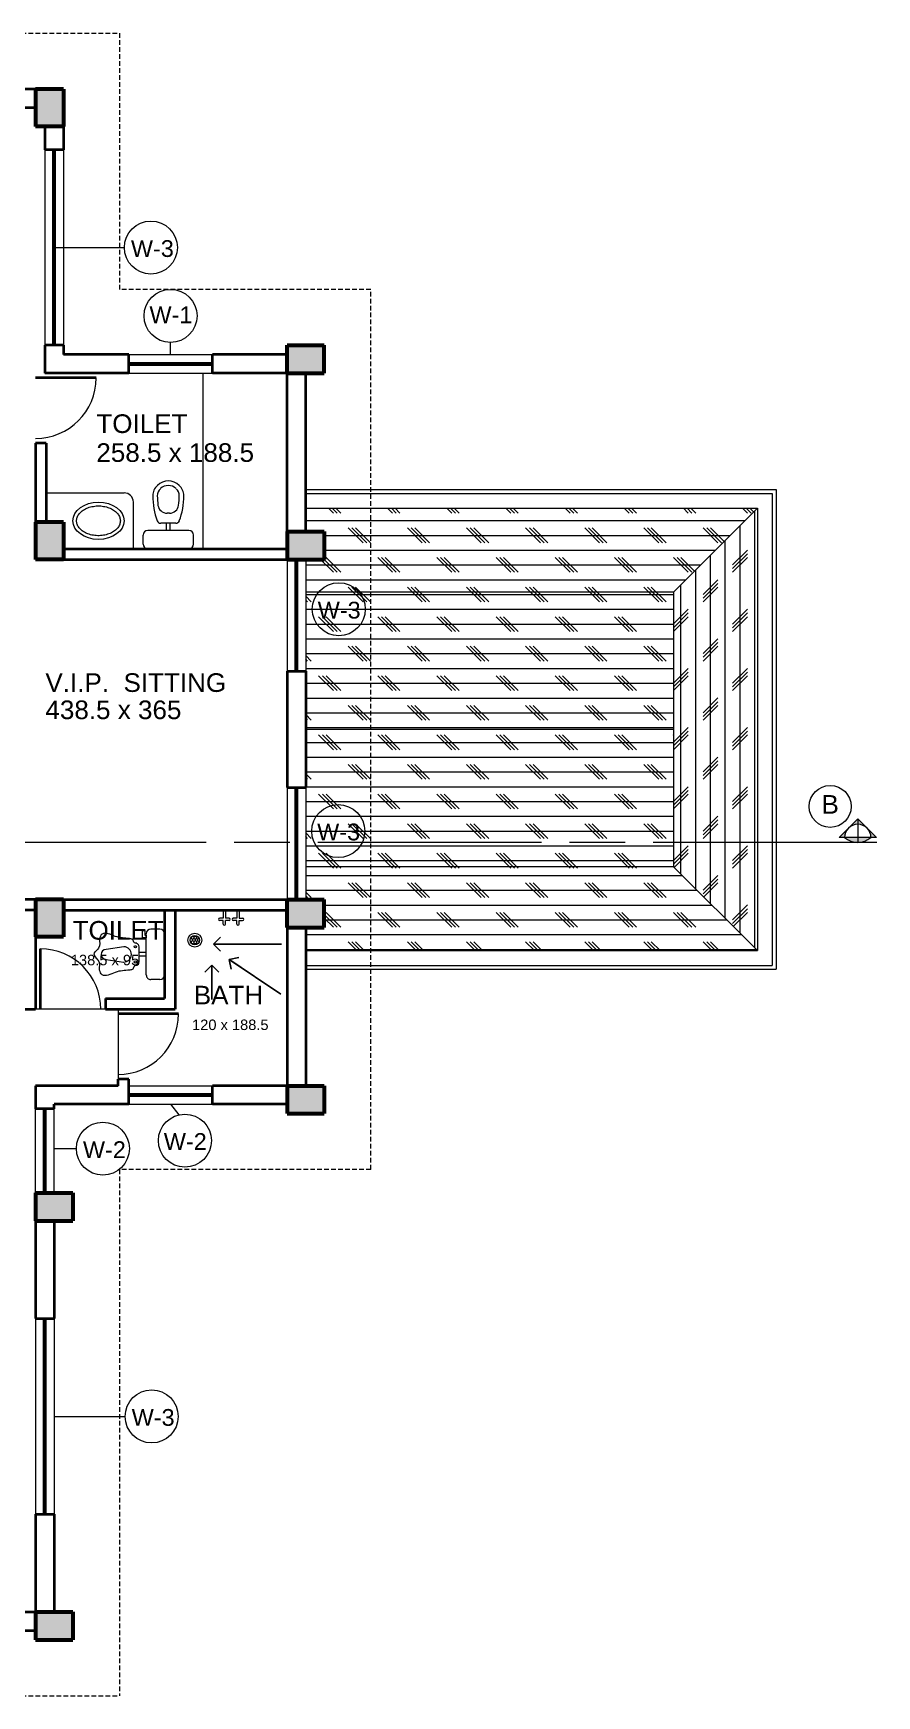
# Model space of a CAD drawing. Header units: millimetres. Extents: x -43527 to -16485, y 19062 to 36467.
# Drawn here: x -38065 to -37159, y 32264 to 34049 of the extents above; entities that cross this region are included whole.
import ezdxf

# ---------------------------------------------------------------- set-up
doc = ezdxf.new("R2010")
doc.units = ezdxf.units.MM
doc.header["$LTSCALE"] = 10
doc.linetypes.add('ACAD_ISO08W100', pattern=[36, 24, -3, 6, -3])
doc.linetypes.add('DASHED', pattern=[0.75, 0.5, -0.25])
for name, color, linetype, lineweight in [('door', 30, 'Continuous', 15), ('elevation', 2, 'Continuous', 20), ('projection', 181, 'DASHED', 13), ('SEC.  LINE', 20, 'ACAD_ISO08W100', 13), ('TEXT', 6, 'Continuous', 25), ('THI.', 5, 'Continuous', 60), ('THIN', 241, 'Continuous', 5), ('THIN-2', 54, 'Continuous', 9), ('WALL', 4, 'Continuous', 40)]:
    doc.layers.add(name, color=color, linetype=linetype, lineweight=lineweight)
doc.styles.get("Standard").update_dxf_attribs({"font": 'arial.ttf', "height": 18})
doc.dimstyles.new('ISO-25', dxfattribs={"dimtxt": 2.5, "dimasz": 15, "dimexe": 10, "dimexo": 30, "dimgap": 5, "dimtad": 1, "dimdsep": 46, "dimtxsty": 'Standard', "dimblk": 'ARCHTICK', "dimcen": 2.5, "dimdle": 10, "dimadec": 1, "dimazin": 0, "dimtfac": 1, "dimtmove": 0, "dimatfit": 3, "dimldrblk": 'OPEN90', "dimfxl": 1, "dimarcsym": 0})

# ---------------------------------------------------------------- blocks, each defined once
blk = doc.blocks.new('_ArchTick')
at = {"color": 0, "linetype": 'ByBlock', "const_width": 0.15}
blk.add_lwpolyline([(-0.5, -0.5), (0.5, 0.5)], dxfattribs=at)
blk = doc.blocks.new('_Open90')
at = {"color": 0, "linetype": 'ByBlock', "lineweight": -2}
for p, q in [((0, 0), (-1, 0)), ((-0.5, 0.5), (0, 0)), ((0, 0), (-0.5, -0.5))]:
    blk.add_line(p, q, dxfattribs=at)
blk = doc.blocks.new('AWC')
at = {"layer": 'door'}
for p, q in [((-20360.7, 21625.6), (-20360.7, 21615.8)), ((-20311.5, 21630.5), (-20355.8, 21630.5)), ((-20306.6, 21625.6), (-20306.6, 21615.8)), ((-20311.5, 21610.9), (-20355.8, 21610.9)), ((-20325.5, 21603.2), (-20341.8, 21603.2)), ((-20335.6, 21610.9), (-20335.6, 21603.2)), ((-20331.7, 21610.9), (-20331.7, 21603.2)), ((-20341.9, 21586.8), (-20338.9, 21567.7)), ((-20328.3, 21567.7), (-20325.4, 21586.6))]:
    blk.add_line(p, q, dxfattribs=at)
blk.add_lwpolyline([(-20359.4, 21606.9), (-20359.4, 21609.5), (-20354.2, 21609.5), (-20354.2, 21610.9), (-20351.5, 21610.9), (-20351.5, 21606.9), (-20359.4, 21606.9)], dxfattribs=at)
for centre in [(-20341.8, 21599.2), (-20325.5, 21599.2)]:
    blk.add_circle(centre, 1.18, dxfattribs=at)
for centre, radius, start, end in [((-20355.8, 21625.6), 4.92, 90, 180), ((-20311.5, 21625.6), 4.92, 0, 90), ((-20355.8, 21615.8), 4.92, 180, 270), ((-20341.8, 21599.2), 3.94, 90, 159.43), ((-20325.5, 21599.2), 3.94, 20.57, 90), ((-20311.5, 21615.8), 4.92, 270, 0), ((-20333.6, 21586.7), 8.23, 359.5306, 179.5306), ((-20333.6, 21567.7), 5.31, 180, 0)]:
    blk.add_arc(centre, radius, start, end, dxfattribs=at)
at = {"layer": 'door', "extrusion": (0, 0, -1)}
blk.add_ellipse((-20333.4, 21560.8), major_axis=(-1.94, 5.59), ratio=0.948861, start_param=3.537638, end_param=4.585608, dxfattribs=at)
at = {"layer": 'door'}
blk.add_ellipse((-20333.9, 21560.8), major_axis=(1.94, 5.59), ratio=0.948861, start_param=3.537638, end_param=4.585608, dxfattribs=at)
for points in [[(-20345.5, 21600.6), (-20345.6, 21599.7), (-20346, 21597.2), (-20349.7, 21597.4), (-20351.5, 21588), (-20350.5, 21579.8), (-20359.5, 21564.7), (-20348.3, 21559.2), (-20343, 21562.3), (-20339, 21558.8), (-20338.4, 21558.2)], [(-20321.8, 21600.6), (-20321.6, 21599.7), (-20321.3, 21597.2), (-20317.5, 21597.4), (-20315.8, 21588), (-20316.8, 21579.8), (-20307.8, 21564.7), (-20318.9, 21559.2), (-20324.3, 21562.3), (-20328.2, 21558.8), (-20328.9, 21558.2)]]:
    blk.add_open_spline(points, degree=3, knots=[0, 0, 0, 0, 2.596741, 7.080952, 10.372803, 27.86475, 42.407117, 48.085065, 59.717416, 61.643023, 61.643023, 61.643023, 61.643023], dxfattribs=at)
blk = doc.blocks.new('WC')
for p, q in [((0, -225), (0, 225)), ((50, 275), (150, 275)), ((200, -225), (200, 225)), ((200, 20), (278, 20)), ((278, -83), (278, 83)), ((388, -14), (388, 14)), ((200, -20), (278, -20)), ((50, -275), (150, -275))]:
    blk.add_line(p, q)
for centre, radius, start, end in [((50, 225), 50, 90, 180), ((150, 225), 50, 0, 90), ((318, 83), 40, 110.57, 180), ((578, -610), 780, 90, 110.57), ((488, 14), 100, 98.2132, 180), ((578, -610), 730, 90, 98.2132), ((578, 19), 151, 41.4237, 90), ((578, 19), 101, 41.4237, 90), ((570, 0), 120, 315.6019, 44.3981), ((570, 0), 170, 315.6019, 44.3981), ((318, -83), 40, 180, 249.43), ((578, 610), 780, 249.43, 270), ((488, -14), 100, 180, 261.7868), ((578, 610), 730, 261.7868, 270), ((578, -19), 101, 270, 318.5763), ((578, -19), 151, 270, 318.5763), ((50, -225), 50, 180, 270), ((150, -225), 50, 270, 0)]:
    blk.add_arc(centre, radius, start, end)

msp = doc.modelspace()

# ---------------------------------------------------------------- hatches: boundary and pattern name
at = {"layer": 'elevation'}
h = msp.add_hatch(color=256, dxfattribs=at)
h.paths.add_polyline_path([(-37179.824, 33205.634), (-37169.824, 33195.634, 0.19891237), (-37179.824, 33199.776)])
h.paths.add_polyline_path([(-37179.824, 33205.634), (-37179.824, 33199.776, 0.19891237), (-37189.824, 33195.634)])
h.paths.add_polyline_path([(-37169.824, 33195.634), (-37159.824, 33185.634), (-37165.681, 33185.634, 0.19891237)])
h.paths.add_polyline_path([(-37179.824, 33185.634), (-37165.681, 33185.634, -0.18027152), (-37179.824, 33180.364)])
h.paths.add_polyline_path([(-37193.966, 33185.634), (-37179.824, 33185.634), (-37179.824, 33180.364, -0.18027152)])
h.paths.add_polyline_path([(-37189.824, 33195.634, 0.19891237), (-37193.966, 33185.634), (-37199.824, 33185.634)])
at = {"layer": 'THIN'}
h = msp.add_hatch(color=256, dxfattribs=at)
h.paths.add_polyline_path([(-40042.609, 33949.114), (-40012.609, 33949.114), (-40012.609, 33989.114), (-40042.609, 33989.114)])
h.paths.add_polyline_path([(-39712.609, 33949.114), (-39682.609, 33949.114), (-39682.609, 33989.114), (-39712.609, 33989.114)])
h.paths.add_polyline_path([(-39352.609, 33989.114), (-39382.609, 33989.114), (-39382.609, 33949.114), (-39352.609, 33949.114)])
h.paths.add_polyline_path([(-39052.609, 33989.114), (-39052.609, 33949.114), (-39022.609, 33949.114), (-39022.609, 33989.114)])
h.paths.add_polyline_path([(-38692.609, 33989.114), (-38722.609, 33989.114), (-38722.609, 33949.114), (-38692.609, 33949.114)])
h.paths.add_polyline_path([(-38362.609, 33989.114), (-38392.609, 33989.114), (-38392.609, 33949.114), (-38362.609, 33949.114)])
h.paths.add_polyline_path([(-38032.609, 33989.114), (-38062.609, 33989.114), (-38062.609, 33949.114), (-38032.609, 33949.114)])
h.paths.add_polyline_path([(-37752.609, 33714.114), (-37792.609, 33714.114), (-37792.609, 33684.114), (-37752.609, 33684.114)])
h.paths.add_polyline_path([(-37752.609, 33484.114), (-37752.609, 33514.114), (-37792.609, 33514.114), (-37792.609, 33484.114)])
h.paths.add_polyline_path([(-38032.609, 33524.114), (-38062.609, 33524.114), (-38062.609, 33484.114), (-38032.609, 33484.114)])
h.paths.add_polyline_path([(-37752.609, 33119.114), (-37792.609, 33119.114), (-37792.609, 33089.114), (-37752.609, 33089.114)])
h.paths.add_polyline_path([(-37792.609, 32919.114), (-37792.609, 32889.114), (-37752.609, 32889.114), (-37752.609, 32919.114)])
h.paths.add_polyline_path([(-38032.609, 33119.114), (-38062.609, 33119.114), (-38062.609, 33079.114), (-38032.609, 33079.114)])
h.paths.add_polyline_path([(-38022.609, 32774.114), (-38022.609, 32804.114), (-38062.609, 32804.114), (-38062.609, 32774.114)])
h.paths.add_polyline_path([(-38402.609, 32804.114), (-38402.609, 32774.114), (-38362.609, 32774.114), (-38362.609, 32804.114)])
h.paths.add_polyline_path([(-38362.609, 33104.114, 1), (-38392.609, 33104.114, 1)])
h.paths.add_polyline_path([(-38692.609, 33119.114), (-38722.609, 33119.114), (-38722.609, 33079.114), (-38692.609, 33079.114)])
h.paths.add_polyline_path([(-38732.609, 32804.114), (-38732.609, 32774.114), (-38692.609, 32774.114), (-38692.609, 32804.114)])
h.paths.add_polyline_path([(-39022.609, 33079.114), (-39022.609, 33119.114), (-39052.609, 33119.114), (-39052.609, 33079.114)])
h.paths.add_polyline_path([(-39352.609, 33119.114), (-39382.609, 33119.114), (-39382.609, 33079.114), (-39352.609, 33079.114)])
h.paths.add_polyline_path([(-39712.609, 33079.114), (-39682.609, 33079.114), (-39682.609, 33119.114), (-39712.609, 33119.114)])
h.paths.add_polyline_path([(-40042.609, 33079.114), (-40012.609, 33079.114), (-40012.609, 33119.114), (-40042.609, 33119.114)])
h.paths.add_polyline_path([(-40042.609, 33484.114), (-40012.609, 33484.114), (-40012.609, 33524.114), (-40042.609, 33524.114)])
h.paths.add_polyline_path([(-39712.609, 33484.114), (-39682.609, 33484.114), (-39682.609, 33524.114), (-39712.609, 33524.114)])
h.paths.add_polyline_path([(-39382.609, 33484.114), (-39352.609, 33484.114), (-39352.609, 33524.114), (-39382.609, 33524.114)])
h.paths.add_polyline_path([(-39022.609, 33524.114), (-39052.609, 33524.114), (-39052.609, 33484.114), (-39022.609, 33484.114)])
h.paths.add_polyline_path([(-38722.609, 33484.114), (-38692.609, 33484.114), (-38692.609, 33524.114), (-38722.609, 33524.114)])
h.paths.add_polyline_path([(-38362.609, 33524.114), (-38392.609, 33524.114), (-38392.609, 33484.114), (-38362.609, 33484.114)])
h = msp.add_hatch(dxfattribs=at)
h.set_pattern_fill('CORK', color=256, scale=5, style=0)
h.set_pattern_definition([(0, (0, 6331.98), (0, 15.875), []), (135, (7.938, 6324.04), (-31.750014, -31.750014), [22.45065, -22.45065]), (135, (11.906, 6324.04), (-31.750014, -31.750014), [22.45065, -22.45065]), (135, (15.875, 6324.04), (-31.750014, -31.750014), [22.45065, -22.45065])])
h.paths.add_polyline_path([(-37287.609, 33539.114), (-37702.609, 33539.114), (-37702.609, 33449.114), (-37377.609, 33449.114)])
h.paths.add_polyline_path([(-37702.609, 33539.114), (-37772.609, 33539.114), (-37772.609, 33514.114), (-37752.609, 33514.114), (-37752.609, 33484.114), (-37772.609, 33484.114), (-37772.609, 33449.114), (-37702.609, 33449.114)])
h.paths.add_polyline_path([(-37702.609, 33449.114), (-37772.609, 33449.114), (-37772.609, 33364.114), (-37772.609, 33301.614), (-37702.609, 33301.614)])
h.paths.add_polyline_path([(-37377.609, 33449.114), (-37702.609, 33449.114), (-37702.609, 33301.614), (-37377.609, 33301.614)])
h.paths.add_polyline_path([(-37377.609, 33301.614), (-37702.609, 33301.614), (-37702.609, 33180.364), (-37377.609, 33180.364)])
h.paths.add_polyline_path([(-37702.609, 33301.614), (-37772.609, 33301.614), (-37772.609, 33239.114), (-37772.609, 33180.364), (-37702.609, 33180.364)])
h.paths.add_polyline_path([(-37702.609, 33180.364), (-37772.609, 33180.364), (-37772.609, 33154.114), (-37702.609, 33154.114)])
h.paths.add_polyline_path([(-37377.609, 33180.364), (-37702.609, 33180.364), (-37702.609, 33154.114), (-37377.609, 33154.114)])
h.paths.add_polyline_path([(-37377.609, 33154.114), (-37702.609, 33154.114), (-37702.609, 33064.114), (-37287.609, 33064.114)])
h.paths.add_polyline_path([(-37702.609, 33154.114), (-37772.609, 33154.114), (-37772.609, 33119.114), (-37752.609, 33119.114), (-37752.609, 33089.114), (-37772.609, 33089.114), (-37772.609, 33064.114), (-37702.609, 33064.114)])
h = msp.add_hatch(dxfattribs=at)
h.set_pattern_fill('CORK', color=256, scale=5, angle=90, style=0)
h.set_pattern_definition([(90, (0, 6331.98), (-15.875, 1e-15), []), (225, (7.938, 6339.917), (31.750014, -31.750014), [22.45065, -22.45065]), (225, (7.938, 6343.886), (31.750014, -31.750014), [22.45065, -22.45065]), (225, (7.938, 6347.854), (31.750014, -31.750014), [22.45065, -22.45065])])
h.paths.add_polyline_path([(-37287.609, 33539.114), (-37377.609, 33449.114), (-37377.609, 33180.364), (-37287.609, 33180.364)])
h.paths.add_polyline_path([(-37287.609, 33180.364), (-37377.609, 33180.364), (-37377.609, 33154.114), (-37287.609, 33064.114)])
h = msp.add_hatch(dxfattribs=at)
h.set_pattern_fill('HONEY', color=256, scale=0.5, angle=90, style=0)
h.set_pattern_definition([(270, (-36695.2624, 34700.2186), (-1.374815, -2.38125), [1.5875, -3.175]), (150, (-36695.2624, 34700.2186), (-1.3748155, 2.3812497), [1.5875, -3.175]), (210, (-36695.2624, 34700.2186), (-2.7496305, -3e-07), [-3.175, 1.5875])])
h.paths.add_polyline_path([(-37896.652, 33075.319, -1), (-37886.652, 33075.319, -1)])
h = msp.add_hatch(color=256, dxfattribs=at)
h.paths.add_polyline_path([(-38692.609, 32354.114), (-38732.609, 32354.114), (-38732.609, 32324.114), (-38692.609, 32324.114)])
h.paths.add_polyline_path([(-38402.609, 32354.114), (-38402.609, 32324.114), (-38362.609, 32324.114), (-38362.609, 32354.114)])
h.paths.add_polyline_path([(-38022.609, 32354.114), (-38062.609, 32354.114), (-38062.609, 32324.114), (-38022.609, 32324.114)])

# ---------------------------------------------------------------- linework, layer by layer
at = {"layer": 'door'}
for p, q in [((-37882.609, 33495.614), (-37882.609, 33684.114)), ((-38051.109, 33555.614), (-37967.609, 33555.614)), ((-37957.609, 33495.614), (-37957.609, 33545.614)), ((-37861.164, 33098.864), (-37864.914, 33098.864)), ((-37861.164, 33096.364), (-37864.914, 33096.364)), ((-37861.164, 33107.614), (-37861.164, 33098.864)), ((-37861.164, 33092.614), (-37861.164, 33096.364)), ((-37858.664, 33107.614), (-37858.664, 33098.864)), ((-37854.914, 33098.864), (-37858.664, 33098.864)), ((-37858.664, 33092.614), (-37858.664, 33096.364)), ((-37854.914, 33096.364), (-37858.664, 33096.364)), ((-37846.554, 33098.864), (-37850.304, 33098.864)), ((-37846.554, 33096.364), (-37850.304, 33096.364)), ((-37846.554, 33107.614), (-37846.554, 33098.864)), ((-37846.554, 33092.614), (-37846.554, 33096.364)), ((-37844.054, 33107.614), (-37844.054, 33098.864)), ((-37844.054, 33098.864), (-37840.304, 33098.864)), ((-37844.054, 33096.364), (-37840.304, 33096.364)), ((-37844.054, 33092.614), (-37844.054, 33096.364)), ((-37987.609, 33001.114), (-38062.609, 33001.114)), ((-37974.109, 33001.114), (-37974.109, 32926.114))]:
    msp.add_line(p, q, dxfattribs=at)
for centre in [(-37938.798, 33819.052), (-37917.671, 33745.603), (-37737.031, 33430.655), (-37737.609, 33192.479), (-37990.314, 32851.552), (-37902.245, 32860.115), (-37937.964, 32564.052)]:
    msp.add_circle(centre, 28.442, dxfattribs=at)
for centre, radius, start, end in [((-38062.609, 33679.114), 65, 270, 360), ((-37967.609, 33545.614), 10, 360, 90), ((-37864.914, 33097.614), 1.25, 90, 270), ((-37854.914, 33097.614), 1.25, 270, 90), ((-37850.304, 33097.614), 1.25, 90, 270), ((-37840.304, 33097.614), 1.25, 270, 90), ((-37859.914, 33092.614), 1.25, 180, 0), ((-37845.304, 33092.614), 1.25, 180, 0), ((-38057.609, 33001.114), 65, 0, 90), ((-37974.109, 32996.114), 65, 270, 0)]:
    msp.add_arc(centre, radius, start, end, dxfattribs=at)
msp.add_ellipse((-37995.109, 33525.614), major_axis=(-27.5, 0), ratio=0.72727273, dxfattribs=at)
msp.add_open_spline([(-38018.609, 33525.614), (-38018.609, 33524.375), (-38018.393, 33523.134), (-38017.502, 33520.663), (-38016.825, 33519.434), (-38014.993, 33517.067), (-38013.837, 33515.932), (-38011.092, 33513.87), (-38009.505, 33512.945), (-38006.007, 33511.402), (-38004.096, 33510.784), (-38000.096, 33509.92), (-37998.006, 33509.673), (-37993.805, 33509.574), (-37991.694, 33509.722), (-37987.613, 33510.398), (-37985.643, 33510.927), (-37981.992, 33512.311), (-37980.311, 33513.166), (-37977.357, 33515.116), (-37976.084, 33516.209), (-37974.014, 33518.519), (-37973.215, 33519.735), (-37972.091, 33522.194), (-37971.762, 33523.436), (-37971.541, 33525.915), (-37971.647, 33527.155), (-37972.308, 33529.631), (-37972.865, 33530.868), (-37974.457, 33533.278), (-37975.494, 33534.447), (-37978.018, 33536.607), (-37979.505, 33537.596), (-37982.834, 33539.288), (-37984.675, 33539.991), (-37988.576, 33541.038), (-37990.635, 33541.382), (-37994.816, 33541.678), (-37996.936, 33541.63), (-38001.078, 33541.146), (-38003.098, 33540.71), (-38006.886, 33539.494), (-38008.652, 33538.714), (-38011.804, 33536.89), (-38013.188, 33535.847), (-38015.494, 33533.606), (-38016.414, 33532.41), (-38017.776, 33529.972), (-38018.22, 33528.731), (-38018.554, 33526.866), (-38018.609, 33526.24), (-38018.609, 33525.614)], degree=3, knots=[0, 0, 0, 0, 0.25640388, 0.25640388, 0.51280776, 0.51280776, 0.76921164, 0.76921164, 1.02561552, 1.02561552, 1.2820194, 1.2820194, 1.53842328, 1.53842328, 1.79482717, 1.79482717, 2.05123105, 2.05123105, 2.30763493, 2.30763493, 2.56403881, 2.56403881, 2.82044269, 2.82044269, 3.07684657, 3.07684657, 3.33325045, 3.33325045, 3.58965433, 3.58965433, 3.84605821, 3.84605821, 4.10246209, 4.10246209, 4.35886597, 4.35886597, 4.61526985, 4.61526985, 4.87167374, 4.87167374, 5.12807762, 5.12807762, 5.3844815, 5.3844815, 5.64088538, 5.64088538, 5.89728926, 5.89728926, 6.15369314, 6.15369314, 6.28318531, 6.28318531, 6.28318531, 6.28318531], dxfattribs=at)
at = {"layer": 'elevation'}
for p, q in [((-38052.609, 33924.114), (-38052.609, 33714.114)), ((-38032.609, 33924.114), (-38032.609, 33714.114)), ((-37962.609, 33704.114), (-37872.609, 33704.114)), ((-37962.609, 33684.114), (-37872.609, 33684.114)), ((-37772.609, 33559.114), (-37267.609, 33559.114)), ((-37267.609, 33559.114), (-37267.609, 33044.114)), ((-37772.609, 33555.114), (-37271.609, 33555.114)), ((-37271.609, 33555.114), (-37271.609, 33048.114)), ((-37772.609, 33539.114), (-37287.609, 33539.114)), ((-37287.609, 33539.114), (-37377.609, 33449.114)), ((-37287.609, 33539.114), (-37287.609, 33064.114)), ((-37792.609, 33484.114), (-37792.609, 33364.114)), ((-37772.609, 33484.114), (-37772.609, 33364.114)), ((-37377.609, 33449.114), (-37377.609, 33154.114)), ((-37377.609, 33301.614), (-37772.609, 33301.614)), ((-37792.609, 33239.114), (-37792.609, 33119.114)), ((-37772.609, 33239.114), (-37772.609, 33119.114)), ((-37199.824, 33185.634), (-37179.824, 33205.634)), ((-37159.824, 33185.634), (-37179.824, 33205.634)), ((-37179.824, 33205.634), (-37179.824, 33180.364)), ((-37159.824, 33185.634), (-37199.824, 33185.634)), ((-37287.609, 33064.114), (-37377.609, 33154.114)), ((-37924.109, 33107.614), (-37912.609, 33107.614)), ((-37772.609, 33064.114), (-37287.609, 33064.114)), ((-37772.609, 33048.114), (-37271.609, 33048.114)), ((-37772.609, 33044.114), (-37267.609, 33044.114)), ((-37962.609, 32919.114), (-37872.609, 32919.114)), ((-37962.609, 32899.114), (-37872.609, 32899.114)), ((-38062.609, 32804.114), (-38062.609, 32894.114)), ((-38042.609, 32804.114), (-38042.609, 32894.114)), ((-38062.609, 32669.114), (-38062.609, 32459.114)), ((-38042.609, 32669.114), (-38042.609, 32459.114))]:
    msp.add_line(p, q, dxfattribs=at)
msp.add_circle((-37209.457, 33218.926), 22.498, dxfattribs=at)
for centre, radius, start, end in [((-37179.824, 33185.634), 14.142, 0, 180), ((-37179.824, 33201.974), 21.61, 229.123834, 310.876166)]:
    msp.add_arc(centre, radius, start, end, dxfattribs=at)
at = {"layer": 'projection'}
for p, q in [((-40102.609, 34049.114), (-37972.609, 34049.114)), ((-37972.609, 34049.114), (-37972.609, 33774.114)), ((-37702.609, 33774.114), (-37972.609, 33774.114)), ((-37702.609, 32829.114), (-37702.609, 33774.114)), ((-37972.609, 32829.114), (-37972.609, 32264.114)), ((-37702.609, 32829.114), (-37972.609, 32829.114)), ((-38782.609, 32264.114), (-37972.609, 32264.114))]:
    msp.add_line(p, q, dxfattribs=at)
at = {"layer": 'SEC.  LINE'}
msp.add_line((-37159.461, 33180.364), (-38302.609, 33180.364), dxfattribs=at)
at = {"layer": 'THI.'}
for p, q in [((-38032.609, 33989.114), (-38062.609, 33989.114)), ((-38062.609, 33989.114), (-38062.609, 33949.114)), ((-38032.609, 33989.114), (-38032.609, 33949.114)), ((-38032.609, 33949.114), (-38062.609, 33949.114)), ((-38042.609, 33714.114), (-38042.609, 33924.114)), ((-37792.609, 33714.114), (-37752.609, 33714.114)), ((-37792.609, 33684.114), (-37792.609, 33714.114)), ((-37752.609, 33684.114), (-37752.609, 33714.114)), ((-37962.609, 33694.114), (-37872.609, 33694.114)), ((-37792.609, 33684.114), (-37752.609, 33684.114)), ((-38032.609, 33524.114), (-38062.609, 33524.114)), ((-38062.609, 33524.114), (-38062.609, 33484.114)), ((-38032.609, 33524.114), (-38032.609, 33484.114)), ((-37792.609, 33514.114), (-37752.609, 33514.114)), ((-37792.609, 33514.114), (-37792.609, 33484.114)), ((-37752.609, 33514.114), (-37752.609, 33484.114)), ((-38032.609, 33484.114), (-38062.609, 33484.114)), ((-37792.609, 33484.114), (-37752.609, 33484.114)), ((-37782.609, 33364.114), (-37782.609, 33484.114)), ((-37782.609, 33119.114), (-37782.609, 33239.114)), ((-38062.609, 33119.114), (-38062.609, 33079.114)), ((-38032.609, 33119.114), (-38062.609, 33119.114)), ((-38032.609, 33119.114), (-38032.609, 33079.114)), ((-37792.609, 33089.114), (-37792.609, 33119.114)), ((-37792.609, 33119.114), (-37752.609, 33119.114)), ((-37752.609, 33089.114), (-37752.609, 33119.114)), ((-38032.609, 33079.114), (-38062.609, 33079.114)), ((-37792.609, 33089.114), (-37752.609, 33089.114)), ((-37792.609, 32919.114), (-37752.609, 32919.114)), ((-37792.609, 32919.114), (-37792.609, 32889.114)), ((-37752.609, 32919.114), (-37752.609, 32889.114)), ((-37872.609, 32909.114), (-37962.609, 32909.114)), ((-38052.609, 32804.114), (-38052.609, 32894.114)), ((-37792.609, 32889.114), (-37752.609, 32889.114)), ((-38062.609, 32804.114), (-38022.609, 32804.114)), ((-38062.609, 32804.114), (-38062.609, 32774.114)), ((-38022.609, 32804.114), (-38022.609, 32774.114)), ((-38062.609, 32774.114), (-38022.609, 32774.114)), ((-38052.609, 32459.114), (-38052.609, 32669.114)), ((-38062.609, 32354.114), (-38062.609, 32324.114)), ((-38062.609, 32354.114), (-38022.609, 32354.114)), ((-38022.609, 32354.114), (-38022.609, 32324.114)), ((-38062.609, 32324.114), (-38022.609, 32324.114))]:
    msp.add_line(p, q, dxfattribs=at)
at = {"layer": 'THIN'}
for p, q in [((-38042.609, 33819.114), (-37967.239, 33818.979)), ((-37917.609, 33704.114), (-37917.633, 33717.162)), ((-37917.609, 32899.114), (-37908.882, 32887.771)), ((-38042.609, 32851.614), (-38018.755, 32851.571)), ((-38042.609, 32564.114), (-37966.405, 32563.977))]:
    msp.add_line(p, q, dxfattribs=at)
for radius in [7.5, 5]:
    msp.add_circle((-37891.652, 33075.319), radius, dxfattribs=at)
at = {"layer": 'THIN-2'}
for p, q in [((-37377.609, 33449.114), (-37772.609, 33449.114)), ((-37377.609, 33154.114), (-37772.609, 33154.114))]:
    msp.add_line(p, q, dxfattribs=at)
at = {"layer": 'WALL'}
for p, q in [((-38062.609, 33989.114), (-38107.609, 33989.114)), ((-38062.609, 33969.114), (-38107.609, 33969.114)), ((-38052.609, 33949.114), (-38052.609, 33924.114)), ((-38032.609, 33949.114), (-38032.609, 33924.114)), ((-38032.609, 33924.114), (-38052.609, 33924.114)), ((-38052.609, 33714.114), (-38052.609, 33684.114)), ((-38032.609, 33714.114), (-38052.609, 33714.114)), ((-38032.609, 33714.114), (-38032.609, 33704.114)), ((-37962.609, 33704.114), (-38032.609, 33704.114)), ((-37962.609, 33684.114), (-37962.609, 33704.114)), ((-37792.609, 33704.114), (-37872.609, 33704.114)), ((-37872.609, 33684.114), (-37872.609, 33704.114)), ((-37962.609, 33684.114), (-38052.609, 33684.114)), ((-37792.609, 33684.114), (-37872.609, 33684.114)), ((-37792.609, 33514.114), (-37792.609, 33684.114)), ((-37772.609, 33514.114), (-37772.609, 33684.114)), ((-37997.609, 33679.114), (-38062.609, 33679.114)), ((-38051.109, 33609.114), (-38062.609, 33609.114)), ((-38062.609, 33609.114), (-38062.609, 33524.114)), ((-38051.109, 33609.114), (-38051.109, 33524.114)), ((-38032.609, 33495.614), (-37792.609, 33495.614)), ((-38032.609, 33484.114), (-37792.609, 33484.114)), ((-37792.609, 33364.114), (-37772.609, 33364.114)), ((-37792.609, 33364.114), (-37792.609, 33239.114)), ((-37772.609, 33364.114), (-37772.609, 33239.114)), ((-37792.609, 33239.114), (-37772.609, 33239.114)), ((-38062.609, 33119.114), (-38231.109, 33119.114)), ((-38032.609, 33119.114), (-37792.609, 33119.114)), ((-38062.609, 33107.614), (-38231.109, 33107.614)), ((-38032.609, 33107.614), (-37792.609, 33107.614)), ((-37924.109, 33107.614), (-37924.109, 33012.614)), ((-37912.609, 33107.614), (-37912.609, 33001.114)), ((-38062.609, 33079.114), (-38062.609, 33001.114)), ((-37792.609, 33089.114), (-37792.609, 32919.114)), ((-37772.609, 33089.114), (-37772.609, 32919.114)), ((-38057.609, 33066.114), (-38057.609, 33001.114)), ((-37987.609, 33012.614), (-37987.609, 33001.114)), ((-37987.609, 33012.614), (-37924.109, 33012.614)), ((-38231.109, 33001.114), (-38062.609, 33001.114)), ((-37987.609, 33001.114), (-37912.609, 33001.114)), ((-37909.109, 32996.114), (-37974.109, 32996.114)), ((-37974.109, 32919.114), (-38062.609, 32919.114)), ((-38062.609, 32919.114), (-38062.609, 32894.114)), ((-37962.609, 32926.114), (-37974.109, 32926.114)), ((-37974.109, 32919.114), (-37974.109, 32926.114)), ((-37962.609, 32919.114), (-37962.609, 32926.114)), ((-37962.609, 32899.114), (-37962.609, 32919.114)), ((-37872.609, 32899.114), (-37872.609, 32919.114)), ((-37792.609, 32919.114), (-37872.609, 32919.114)), ((-37962.609, 32899.114), (-38042.609, 32899.114)), ((-38042.609, 32894.114), (-38042.609, 32899.114)), ((-37792.609, 32899.114), (-37872.609, 32899.114)), ((-38042.609, 32894.114), (-38062.609, 32894.114)), ((-38062.609, 32774.114), (-38062.609, 32669.114)), ((-38042.609, 32774.114), (-38042.609, 32669.114)), ((-38062.609, 32669.114), (-38042.609, 32669.114)), ((-38062.609, 32459.114), (-38042.609, 32459.114)), ((-38062.609, 32459.114), (-38062.609, 32354.114)), ((-38042.609, 32459.114), (-38042.609, 32354.114)), ((-38362.609, 32354.114), (-38062.609, 32354.114)), ((-38362.609, 32334.114), (-38062.609, 32334.114))]:
    msp.add_line(p, q, dxfattribs=at)

# ---------------------------------------------------------------- block references
at = {"layer": 'door', "xscale": 0.09842519684752915, "yscale": 0.09842519684752915, "zscale": 0.09842519684752915, "rotation": 90}
msp.add_blockref('WC', (-37920.109, 33495.614), dxfattribs=at)
at = {"layer": 'WALL', "rotation": 270}
msp.add_blockref('AWC', (-59554.652, 12726.481), dxfattribs=at)

# ---------------------------------------------------------------- texts
at = {"layer": 'elevation'}
for s, p in [('W-3', (-37960.254, 33808.938)), ('W-1', (-37940.341, 33737.787)), ('W-3', (-37759.701, 33420.717)), ('W-3', (-37760.279, 33182.541)), ('W-2', (-37924.915, 32850.177)), ('W-2', (-38011.77, 32841.438)), ('W-3', (-37959.42, 32553.938))]:
    msp.add_text(s, height=18, dxfattribs=at).set_placement(p)
at = {"layer": 'TEXT'}
for s, height, p in [('TOILET', 20, (-37997.357, 33619.941)), ('258.5 x 188.5', 20, (-37997.357, 33588.888)), ('V.I.P.  SITTING', 20, (-38052.047, 33341.911)), ('438.5 x 365', 20, (-38052.047, 33312.695)), ('B', 20, (-37218.728, 33211.189)), ('TOILET', 20, (-38022.851, 33075.937)), ('138.5 x 95', 11.25, (-38024.743, 33048.421)), ('BATH', 20, (-37892.702, 33006.4)), ('120 x 188.5', 11.25, (-37894.594, 32978.884))]:
    msp.add_text(s, height=height, dxfattribs=at).set_placement(p)

# ---------------------------------------------------------------- leaders
at = {"layer": 'THIN'}
for points, override in [([(-37871.616, 33071.176), (-37798.472, 33071.176)], {"dimgap": 2, "dimtad": 0}), ([(-37873.216, 33048.569), (-37873.216, 33011.649)], {"dimgap": 5, "dimtad": 0, "dimtmove": 1}), ([(-37854.616, 33054.763), (-37799.359, 33017.565)], {"dimgap": 2, "dimtad": 0})]:
    msp.add_leader(points, dimstyle='ISO-25', override=override, dxfattribs=at)

doc.saveas('drawing.dxf')
